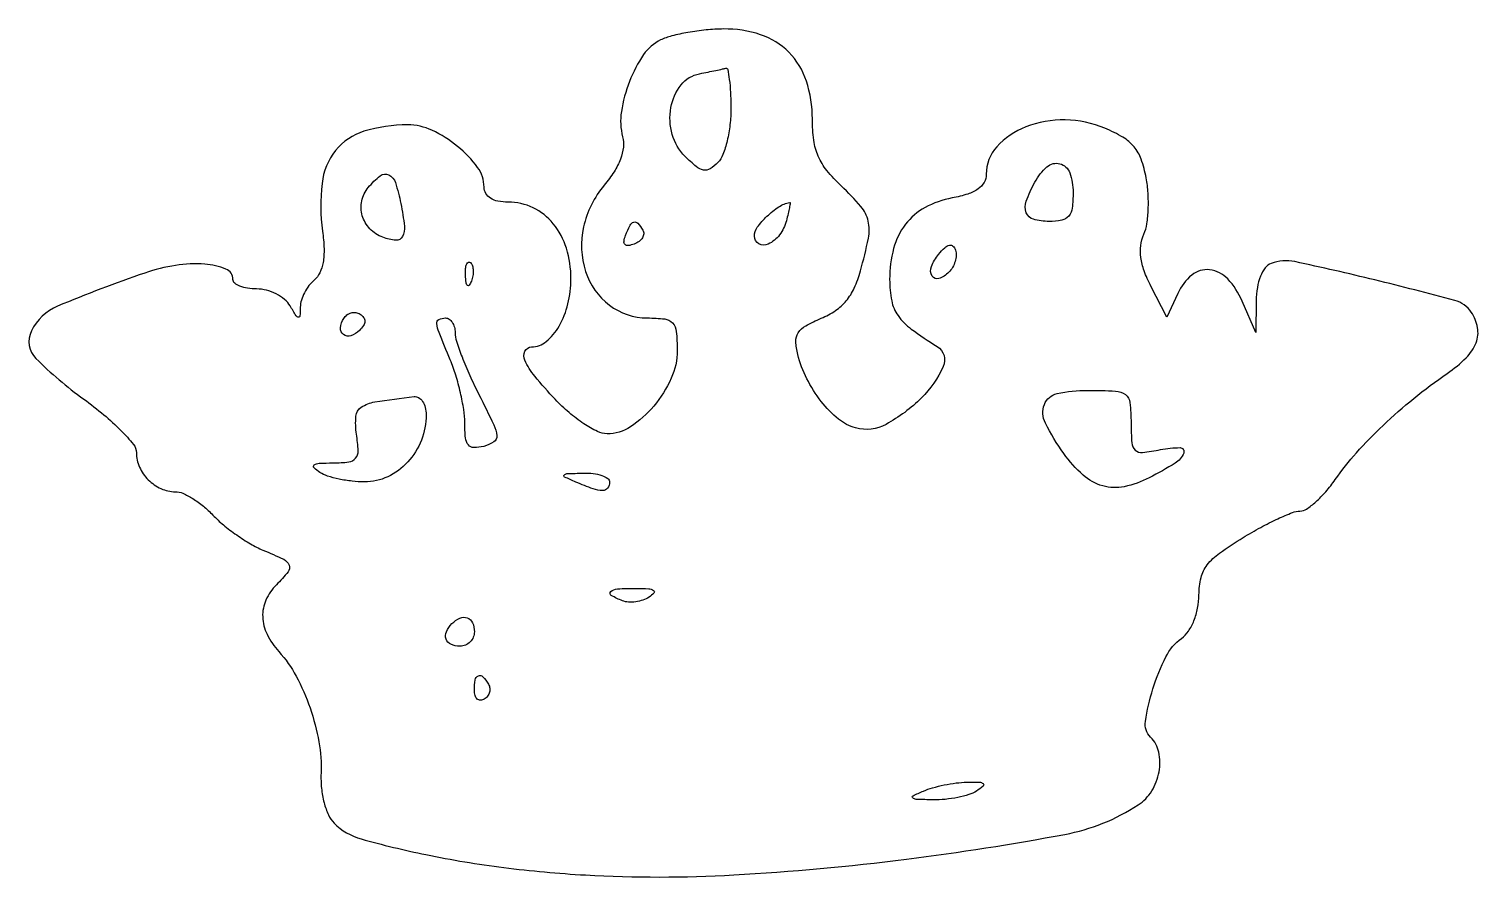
# Model space of a CAD drawing. Extents: x 0 to 150, y 0 to 88.
import ezdxf

# ---------------------------------------------------------------- set-up
doc = ezdxf.new("R2010")
doc.units = 0

msp = doc.modelspace()

# ---------------------------------------------------------------- linework, layer by layer
for points in [[(65.281802, 86.793696, 0.132007), (63.526463, 85.277935, 0.055628), (62.062067, 82.498237, 0.054969), (61.21772, 79.373396, 0.102823), (61.350298, 76.768459, -0.092921), (61.427179, 75.679285, -0.062007), (61.130718, 74.460963, -0.051587), (60.468643, 73.143365, -0.032709), (59.449654, 71.757797, 0.11997), (57.303581, 67.433924, 0.134666), (57.515821, 62.804204, 0.152647), (59.979525, 59.32743, 0.164294), (63.910293, 58, -0.029429), (65.706243, 57.894201, -0.179423), (66.52036, 57.477835, -0.163673), (66.907224, 56.608053, -0.023514), (67, 54.636364, -0.10533), (66.385116, 51.74991, -0.070069), (64.582454, 48.87259, -0.072949), (62.160959, 46.724818, -0.146006), (59.731713, 46, -0.116181), (58.741214, 46.233303, -0.031202), (57.332977, 47.049041, -0.029855), (55.804079, 48.204353, -0.026972), (54.368077, 49.571202, -0.016746), (52.258269, 51.963928, -0.066807), (51.228915, 53.62142, -0.217177), (51.233949, 54.555897, -0.29235), (51.928571, 55, 0.17756), (53.434767, 55.552292, 0.086585), (54.764231, 57.146336, 0.071144), (55.68653, 59.453094, 0.059648), (56, 62.071429, 0.074184), (55.530913, 65.215694, 0.097941), (54.166908, 67.764031, 0.109189), (52.071026, 69.412834, 0.112738), (49.5, 70, -0.046774), (48.440606, 70.099321, -0.091939), (47.654412, 70.404545, -0.123281), (47.174584, 70.897613, -0.132382), (47, 71.545455, 0.159775), (46.328664, 73.592701, 0.063203), (44.263119, 75.766002, 0.061535), (41.602168, 77.440444, 0.110128), (39.092508, 78, 0.073486), (34.565211, 77.331004, 0.151818), (31.631953, 75.346779, 0.141889), (30.220423, 71.940156, 0.061139), (30.276029, 66.978717, -0.025054), (30.427035, 65.168711, -0.051189), (30.32867, 63.748483, -0.068013), (29.987509, 62.673295, -0.109181), (29.399597, 61.916673, 0.058396), (28.861668, 61.352299, 0.042774), (28.402199, 60.618225, 0.043471), (28.083384, 59.835677, 0.070442), (27.969591, 59.127555, -0.013554), (27.927472, 58.208321, -0.426932), (27.769938, 58.078066, -0.228779), (27.534409, 58.227687, -0.006906), (26.919901, 59.25, 0.089234), (26.349492, 59.919828, 0.055117), (25.480255, 60.485937, 0.053054), (24.463196, 60.870085, 0.063869), (23.45031, 61, -0.038164), (22.511984, 61.071725, -0.057115), (21.719779, 61.288153, -0.075046), (21.179228, 61.605313, -0.226345), (21, 61.980948, 0.306585), (20.266586, 63.064624, 0.076952), (18.076736, 63.57101, 0.057242), (15.062098, 63.448211, 0.044167), (11.866434, 62.654832, 0.015994), (2.838664, 59.21951, 0.183176), (0.123677, 56.649733, 0.318385), (0.600411, 53.803235, 0.041656), (5.54799, 49.592472, -0.018478), (7.6359, 47.976026, -0.024642), (9.398472, 46.350305, -0.023314), (10.694463, 44.901764, -0.172494), (11, 44.042472, 0.106007), (11.318666, 42.556325, 0.090462), (12.228906, 41.234031, 0.090621), (13.545731, 40.320072, 0.1069), (15.025686, 40, -0.104247), (15.806147, 39.83549, -0.035), (16.841547, 39.289244, -0.033049), (17.934689, 38.506353, -0.032268), (18.924463, 37.580406, 0.031556), (20.005552, 36.566144, 0.01995), (21.382068, 35.51856, 0.020021), (22.822941, 34.593789, 0.034479), (24.098777, 33.959085, -0.013287), (26.252173, 32.999316, -0.190751), (26.811814, 32.396143, -0.269199), (26.701781, 31.691615, -0.026141), (25.5, 30.357143, 0.09126), (24.413088, 28.779885, 0.114873), (24.074464, 27.043736, 0.106074), (24.532316, 25.231578, 0.068981), (25.75, 23.438561, -0.060762), (27.537326, 20.897271, -0.039453), (28.979528, 17.603468, -0.039125), (29.900589, 14.079226, -0.054991), (30.119805, 10.839036, 0.035968), (30.165823, 9.28411, 0.038592), (30.435793, 7.78894, 0.042088), (30.884157, 6.521064, 0.090587), (31.471099, 5.671758, 0.129003), (34.271472, 4.035448, 0.017201), (40.981047, 2.40899, 0.019497), (49.046201, 1.070726, 0.01742), (57.5, 0.302644, 0.027957), (72.848583, 0.30462, 0.017525), (90.735138, 1.938131, 0.014636), (107.145541, 4.508848, 0.099169), (114.730433, 7.559029, 0.109625), (116.136619, 9.002317, 0.093166), (116.903838, 10.990968, 0.098985), (116.87361, 13.01698, 0.144277), (116.024653, 14.575347, -0.238021), (115.488083, 16.205121, -0.03827), (116.260528, 19.567788, -0.040959), (117.61319, 22.913839, -0.11874), (119.215359, 24.806704, 0.086659), (119.933517, 25.553422, 0.052399), (120.510719, 26.639966, 0.048194), (120.893361, 27.934965, 0.045304), (121.031608, 29.306704, -0.056847), (121.254064, 31.099229, -0.10478), (121.884849, 32.419035, -0.074506), (123.157236, 33.64647, -0.018278), (125.593409, 35.25, -0.012309), (127.428329, 36.302948, -0.015051), (129.195326, 37.192187, -0.013579), (130.709343, 37.848406, -0.095749), (131.493707, 38, 0.149672), (132.168381, 38.206587, 0.033429), (133.130095, 38.954687, 0.031849), (134.168283, 40.005868, 0.026117), (135.140415, 41.25, -0.029283), (137.339679, 44.028202, -0.020944), (140.099896, 46.874541, -0.019802), (143.279319, 49.659045, -0.018448), (146.743167, 52.253058, 0.043141), (148.701545, 53.876376, 0.104896), (149.729963, 55.434432, 0.138831), (149.883644, 56.989731, 0.10386), (149.234687, 58.594048, 0.181196), (147.528587, 59.81445, 0.005891), (139.230876, 61.938932, 0.006761), (130.971933, 63.832204, 0.145573), (128.507801, 63.641367, 0.13882), (127.891663, 63.180435, 0.067972), (127.403091, 62.320958, 0.055198), (127.079801, 61.156815, 0.037184), (126.960858, 59.781385), (126.921716, 56.5), (125.509132, 59.75, 0.085031), (124.009204, 62.041069, 0.177911), (122.135293, 62.991408, 0.205746), (120.290528, 62.443675, 0.112678), (118.834418, 60.535931), (117.711713, 58.071863), (116.059923, 61.285931, -0.029446), (115.352245, 62.888451, -0.055622), (115.008824, 64.257099, -0.066645), (115.006823, 65.489539, -0.067493), (115.329714, 66.673474, 0.063501), (115.636225, 67.763144, 0.026711), (115.779303, 69.281393, 0.025902), (115.760642, 70.941526, 0.030613), (115.566093, 72.499384, 0.037938), (115.048949, 74.433367, 0.088965), (114.315272, 75.730995, 0.086505), (113.162378, 76.71428, 0.034465), (111.298421, 77.648672, 0.094708), (107.190087, 78.511141, 0.097114), (103.092222, 77.784291, 0.11622), (100.101778, 75.735916, 0.186836), (99, 72.890325, -0.127022), (98.779849, 72.037724, -0.114465), (98.168562, 71.359205, -0.076873), (97.095713, 70.832873, -0.029309), (95.475539, 70.429433, 0.077807), (92.674045, 69.436085, 0.105336), (90.635846, 67.698509, 0.099945), (89.413468, 65.204538, 0.064212), (89, 61.998253, 0.047479), (89.210935, 59.781931, 0.106965), (89.869268, 58.23731, 0.081211), (91.234599, 56.851853, 0.019519), (93.920929, 55.046918, -0.378737), (94.550323, 52.969127, -0.089102), (92.295463, 49.727, -0.071024), (88.633235, 46.979986, -0.193964), (85.47758, 46.604022, -0.107674), (83.706512, 47.52406, -0.052577), (81.92184, 49.356819, -0.049414), (80.418872, 51.710453, -0.05597), (79.481215, 54.218822, -0.052583), (79.288883, 55.575427, -0.154159), (79.537875, 56.474607, -0.122996), (80.304913, 57.189153, -0.028138), (81.914133, 57.964433, 0.050921), (83.391146, 58.760724, 0.070646), (84.502974, 59.770361, 0.066364), (85.336659, 61.100285, 0.039138), (85.979173, 62.865004, 0.017229), (86.796344, 66.255899, 0.106228), (86.77915, 68.040154, 0.122696), (86.026954, 69.537721, 0.026166), (84, 71.661987, -0.032968), (82.496302, 73.281381, -0.068701), (81.604955, 74.750753, -0.06887), (81.146321, 76.404304, -0.033272), (81, 78.60073, 0.078965), (80.373556, 82.542613, 0.116324), (78.55843, 85.52445, 0.118583), (75.632398, 87.343933, 0.084197), (71.797749, 87.93232, 0.02101), (69.989619, 87.827766, 0.018308), (68.110868, 87.569931, 0.018699), (66.428243, 87.210605, 0.050545)], [(72.561688, 79.75, -0.029161), (72.467365, 78.020548, -0.0304), (72.172373, 76.33812, -0.031914), (71.738375, 74.925925, -0.103283), (71.213564, 74.103175, -0.059466), (70.402689, 73.449642, -0.188158), (69.729676, 73.32188, -0.128531), (68.980978, 73.674375, -0.022432), (67.819438, 74.736118, -0.128753), (66.486119, 77.015382, -0.112005), (66.347201, 79.784607, -0.124254), (67.395897, 82.131679, -0.179719), (69.316081, 83.302927, 0.001392), (70.190575, 83.475519, 0.001673), (71.012025, 83.642881, 0.001429), (71.703142, 83.788161, 0.011202), (72.022727, 83.863818, -0.432377), (72.229903, 83.73354, -0.015744), (72.396672, 82.711559, -0.020041), (72.517985, 81.37018, -0.011575)], [(108, 71, -0.030103), (107.902765, 69.386401, -0.144586), (107.541667, 68.55, -0.173074), (106.824437, 68.126572, -0.047675), (105.5, 68, -0.067109), (103.883706, 68.217918, -0.24391), (103.146595, 68.899822, -0.176086), (103.14992, 70.090786, -0.035016), (104.035184, 72.065741, -0.088624), (105.294152, 73.660785, -0.252261), (106.627286, 73.975205, -0.246181), (107.648233, 73.032914, -0.08588)], [(38.381944, 69.840278, -0.019986), (38.753201, 67.50153, -0.153149), (38.549573, 66.422228, -0.299425), (37.8607, 66.047212, -0.070887), (36.520447, 66.35378, -0.109701), (35.173371, 67.245876, -0.121242), (34.389951, 68.595227, -0.124878), (34.334578, 70.122118, -0.120707), (35.010569, 71.512735, -0.051212), (36.251102, 72.72953, -0.291322), (37.128154, 72.823247, -0.203018), (37.817667, 72.020561, -0.027936)], [(78.307839, 68.069175, -0.097777), (77.598874, 66.604174, -0.119996), (76.426275, 65.643658, -0.246866), (75.465095, 65.678856, -0.268738), (75, 66.481695, -0.159043), (75.296444, 67.390084, -0.044552), (76.293912, 68.527518, -0.045187), (77.53304, 69.512263, -0.097592), (78.65638, 69.969591, -0.520476), (78.703828, 69.923791, -0.006166), (78.618503, 69.423888, -0.011843), (78.490319, 68.807602, -0.006756)], [(63.435239, 67.104785, -0.155001), (63.531775, 66.720344, -0.122934), (63.402011, 66.309843, -0.097234), (63.055808, 65.934228, -0.066562), (62.545184, 65.655712, -0.052218), (61.936961, 65.492566, -0.241428), (61.601415, 65.602299, -0.239714), (61.493177, 65.939743, -0.051608), (61.657916, 66.550928, -0.024065), (62.118312, 67.597219, -0.204288), (62.500895, 67.922826, -0.293393), (62.906647, 67.811106, -0.044472)], [(95.129167, 62.729167, -0.11053), (94.095923, 62.07382, -0.36439), (93.394646, 62.332836, -0.227292), (93.324084, 63.323254, -0.079381), (94.070948, 64.585487, -0.029588), (94.713434, 65.27255, -0.129694), (95.196462, 65.537565, -0.256466), (95.559329, 65.441715, -0.122784), (95.825949, 65.022153, -0.095012), (95.897679, 64.483122, -0.059533), (95.785878, 63.854763, -0.056865), (95.518533, 63.237322, -0.065888)], [(45.683114, 61.8125, -0.054073), (45.461564, 61.395823, -0.470617), (45.279315, 61.37858, -0.168741), (45.137993, 61.670344, -0.018894), (45.078947, 62.416667, -0.028489), (45.089945, 63.112848, -0.077125), (45.200665, 63.592839, -0.208169), (45.385309, 63.77538, -0.296942), (45.604167, 63.729167, -0.126455), (45.797407, 63.402231, -0.060344), (45.876576, 62.916927, -0.05415), (45.839148, 62.359369, -0.051402)], [(34.103799, 56.703799, -0.113251), (33.214666, 56.146534, -0.251496), (32.448742, 56.268926, -0.258096), (32.141241, 56.967994, -0.116221), (32.468963, 57.949781, -0.09291), (32.801911, 58.315254, -0.096292), (33.240657, 58.529717, -0.099247), (33.716563, 58.560607, -0.105525), (34.156231, 58.403444, -0.094625), (34.531428, 58.059296, -0.169261), (34.655459, 57.664644, -0.136091), (34.515485, 57.214314, -0.053431)], [(44, 56.466756, 0.07947), (44.139609, 55.593925, 0.01262), (44.723415, 53.956313, 0.013715), (45.51982, 52.046704, 0.01162), (46.462689, 50.07363, -0.005446), (48.011718, 46.932381, -0.088846), (48.323872, 45.80455, -0.278938), (48.013608, 45.164313, -0.080099), (46.962689, 44.700494, -0.063742), (45.948906, 44.569537, -0.226661), (45.373314, 44.843782, -0.147216), (45.074244, 45.575426, -0.023931), (45, 47.125738, 0.038193), (44.894329, 48.507091, 0.018288), (44.559375, 50.255617, 0.018011), (44.074486, 52.064803, 0.02448), (43.5, 53.654243, -0.003475), (42.334717, 56.49857, -0.066932), (42.100654, 57.422109, -0.313328), (42.323855, 57.837833, -0.118244), (43, 58, -0.15127), (43.381367, 57.881919, -0.098401), (43.70625, 57.54961, -0.081366), (43.925391, 57.052975, -0.06338)], [(41, 47.964817, -0.093264), (40.50746, 45.347219, -0.092651), (39.09677, 43.080818, -0.096682), (37.022696, 41.547817, -0.112629), (34.63499, 41.015313, -0.026975), (33.324693, 41.092476, -0.024148), (31.980278, 41.310881, -0.024903), (30.791873, 41.625915, -0.066299), (30, 42, -0.048856), (29.394528, 42.481037, -0.466858), (29.41525, 42.769259, -0.144986), (29.915955, 42.944963, -0.011044), (31.363499, 42.984687, 0.028329), (33.004691, 43.086556, 0.193809), (33.701066, 43.468349, 0.18472), (33.957067, 44.238028, 0.025382), (33.793886, 45.950984, -0.054995), (33.726847, 47.820218, -0.233386), (34.278881, 48.756812, -0.107356), (35.68634, 49.295837, -0.008139), (39.75, 49.850168, -0.167018), (40.226055, 49.747862, -0.111121), (40.632812, 49.358152, -0.086403), (40.907202, 48.732128, -0.06025)], [(114, 47.125, 0.017618), (114.07319, 45.048471, 0.193318), (114.430724, 44.31281, 0.214558), (115.176578, 44.070783, 0.02212), (117.049711, 44.359942, -0.048053), (119.070263, 44.565456, -0.531897), (119.452106, 44.005458, -0.161189), (118.575575, 42.962383, -0.018768), (115.886609, 41.441363, -0.067658), (113.301115, 40.520548, -0.121681), (111.064074, 40.599192, -0.114109), (109.024246, 41.725632, -0.055115), (107.025982, 43.963512, -0.03758), (105.123853, 47.110624, -0.210624), (105.021357, 49.030047, -0.254824), (106.342917, 50.165827, -0.052777), (109.5, 50.5, -0.012023), (112.395601, 50.430361, -0.149962), (113.416667, 50.0625, -0.208357), (113.88866, 49.231333, -0.026411)], [(60, 41, -0.163981), (59.78941, 40.375152, -0.234317), (59.274268, 40.119714, -0.087053), (58.28872, 40.292613, -0.014632), (56.5, 41, -0.009027), (55.343561, 41.521868, -0.485414), (55.296589, 41.727088, -0.215481), (55.584787, 41.872581, -0.004372), (57.25, 41.929715, -0.034583), (58.303371, 41.883773, -0.053373), (59.192188, 41.685604, -0.070412), (59.802156, 41.37836, -0.24567)], [(64.090684, 29.077207, -0.06042), (63.452386, 28.773839, -0.046657), (62.701528, 28.59824, -0.047824), (61.957162, 28.567767, -0.078095), (61.340684, 28.699509, -0.038196), (60.17689, 29.251334, -0.508946), (60.132519, 29.652631, -0.173231), (60.81587, 29.938573, -0.014704), (62.75, 29.984687, -0.013404), (64.047337, 29.942671, -0.134771), (64.555488, 29.770255, -0.458049), (64.587988, 29.493035, -0.066116)], [(46, 25.5, -0.099038), (45.885486, 24.927543, -0.097945), (45.559375, 24.440625, -0.097945), (45.072457, 24.114514, -0.099038), (44.5, 24, -0.103678), (43.569797, 24.19498, -0.206496), (43.066255, 24.735179, -0.193059), (43.095775, 25.503522, -0.091649), (43.666667, 26.333333, -0.091649), (44.496478, 26.904225, -0.193059), (45.264821, 26.933745, -0.206496), (45.80502, 26.430203, -0.103678)], [(47.457295, 20.069098, -0.108373), (47.598899, 19.665803, -0.099685), (47.565079, 19.22714, -0.095498), (47.360589, 18.820631, -0.090427), (47.016312, 18.510081, -0.136093), (46.63036, 18.397824, -0.190788), (46.298542, 18.524436, -0.140899), (46.074611, 18.890269, -0.067432), (46, 19.440983, -0.039415), (46.085158, 20.519563, -0.25701), (46.407182, 20.933879, -0.315493), (46.86686, 20.838655, -0.050477)], [(98, 9, -0.066989), (97.216048, 8.630973, -0.026433), (96.059375, 8.331527, -0.025587), (94.758627, 8.135859, -0.029125), (93.5, 8.085598, -0.004842), (91.75418, 8.134506, -0.177588), (91.390177, 8.283792, -0.527695), (91.421199, 8.502296, -0.013198), (92.5, 9, -0.033354), (93.445692, 9.333647, -0.018007), (94.646875, 9.62312, -0.017862), (95.896931, 9.830952, -0.026768), (97, 9.914402, -0.010663), (98.294171, 9.915255, -0.181982), (98.682221, 9.759952, -0.45385), (98.676466, 9.498633, -0.030744)]]:
    msp.add_lwpolyline(points, format="xyb", close=True)

doc.saveas('drawing.dxf')
